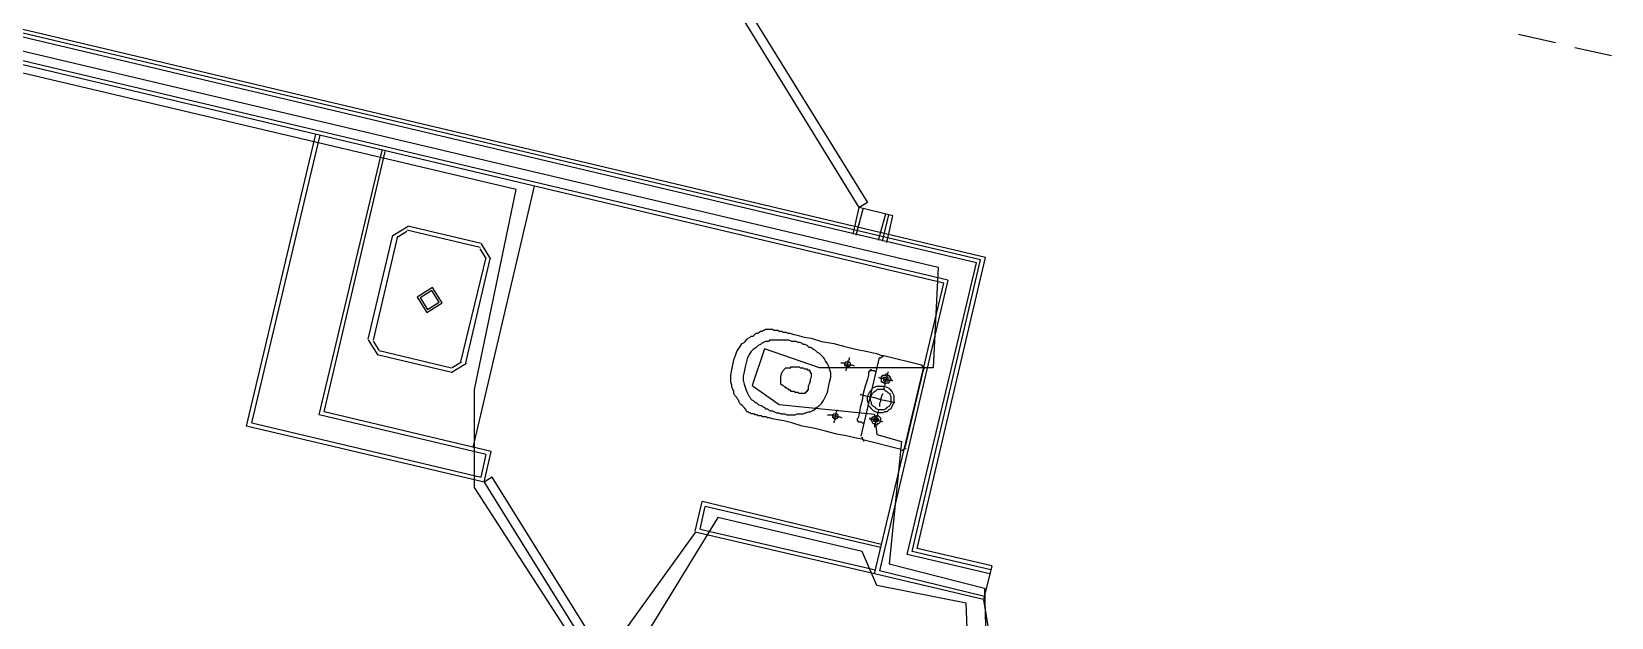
# Model space of a CAD drawing. Header units: feet. Extents: x -84 to 198, y -22 to 181.
# Drawn here: x 44.01 to 64.68, y 44.54 to 52.2 of the extents above; entities that cross this region are included whole.
import ezdxf

# ---------------------------------------------------------------- set-up
doc = ezdxf.new("R2010")
doc.units = ezdxf.units.FT
for name, color, linetype in [('A-AREA-COMUN', 252, 'CONTINUOUS'), ('A-AREA-UNIDAD', 30, 'CONTINUOUS'), ('A-LINEA', 7, 'CONTINUOUS')]:
    doc.layers.add(name, color=color, linetype=linetype)

msp = doc.modelspace()

# ---------------------------------------------------------------- linework, layer by layer
at = {"layer": 'A-AREA-COMUN'}
msp.add_lwpolyline([(28.768, 55.52), (55.872, 49.12), (55.808, 47.8044), (54.32, 47.8044), (53.6, 48.0533), (53.44, 47.5733), (53.792, 47.3244), (55.04, 47.2), (55.072, 46.9333), (55.392, 46.8444), (55.232, 45.2444), (56.48, 44.9244), (56.512, 43.6089)], dxfattribs=at)
at = {"layer": 'A-AREA-UNIDAD'}
for points in [[(51.072, 44.2844), (49.808, 46.24), (49.808, 47.52), (50.352, 50.1333), (28.64, 55.2533), (28.608, 56.2489), (29.248, 58.9333), (15.552, 62.1689), (14.72, 62.2044), (14.368, 65.8489), (13.92, 65.92), (14.208, 62.3289), (13.872, 62.2933), (15.008, 53.8844), (16.512, 47.1289), (18.56, 40.48)], [(56.288, 43.52), (56.24, 44.7289), (55.072, 44.96), (54.88, 45.4044), (52.992, 45.8489), (52.032, 44.2844)]]:
    msp.add_lwpolyline(points, dxfattribs=at)
at = {"layer": 'A-LINEA'}
for p, q in [((56.3733, 49.1778), (28.9867, 55.6444)), ((56.4267, 49.2178), (29.0533, 55.6844)), ((56.4933, 49.2444), (29.12, 55.7244)), ((55.9467, 48.9111), (28.56, 55.3911)), ((56, 48.9511), (28.6267, 55.4311)), ((63.4667, 52.1644), (63.9467, 52.0578)), ((64.2, 51.9911), (64.68, 51.8844)), ((46.8267, 47.0444), (47.7333, 50.8578)), ((46.8933, 47.0844), (47.7867, 50.8444)), ((47.7733, 47.1911), (48.6, 50.6444)), ((47.84, 47.2311), (48.64, 50.6311)), ((50.5867, 50.1778), (49.7867, 46.7644)), ((54.76, 49.5511), (54.84, 49.8978)), ((54.8, 49.5378), (54.8933, 49.8844)), ((55.28, 49.7911), (54.84, 49.8978)), ((55.0933, 49.4711), (55.1867, 49.8178)), ((48.9384, 49.6533), (48.7378, 49.5295)), ((49.88, 49.3778), (48.92, 49.6044)), ((49.8933, 49.4311), (48.9333, 49.6578)), ((55.1467, 49.4578), (55.2267, 49.8044)), ((55.2, 49.4444), (55.28, 49.7911)), ((48.7333, 49.5378), (48.4133, 48.1778)), ((48.8, 49.5244), (48.48, 48.1644)), ((48.923, 49.5884), (48.8027, 49.5141)), ((50.0222, 49.2261), (49.8984, 49.4266)), ((49.6267, 47.8844), (49.96, 49.2444)), ((49.6933, 47.8711), (50.0133, 49.2311)), ((49.9573, 49.2414), (49.883, 49.3618)), ((55.5333, 45.4044), (56.4267, 49.2178)), ((55.6, 45.4444), (56.4933, 49.2444)), ((55.4667, 45.3644), (56.3733, 49.1778)), ((55.04, 45.1111), (55.9467, 48.9111)), ((56, 48.9511), (55.1067, 45.1511)), ((48.4178, 48.1695), (48.5416, 47.9689)), ((48.4827, 48.1541), (48.557, 48.0338)), ((48.5333, 47.9778), (49.4933, 47.7511)), ((48.56, 48.0311), (49.5067, 47.8044)), ((55.1641, 47.9632), (55.1079, 47.9285)), ((55.16, 47.9644), (55.6533, 47.8444)), ((49.5016, 47.7423), (49.7022, 47.8661)), ((49.517, 47.8071), (49.6373, 47.8814)), ((54.8667, 46.9111), (55.1067, 47.9378)), ((55.68, 47.7911), (55.44, 46.7778)), ((55.6921, 47.787), (55.6574, 47.8432)), ((49.96, 46.6711), (47.7733, 47.1911)), ((50.0267, 46.7111), (47.84, 47.2311)), ((49.9333, 46.3111), (46.8267, 47.0444)), ((46.8933, 47.0844), (49.8933, 46.3778)), ((49.9333, 46.3111), (50.0267, 46.7111)), ((54.8679, 46.9019), (54.9026, 46.8457)), ((55.3867, 46.7378), (54.9067, 46.8578)), ((55.3959, 46.7257), (55.4521, 46.7604)), ((49.8933, 46.3778), (49.96, 46.6711)), ((52.6933, 45.6711), (52.7867, 46.0578)), ((52.76, 45.6978), (52.8267, 45.9911)), ((55.1333, 45.4978), (52.7867, 46.0578)), ((55.12, 45.4578), (52.8267, 45.9911)), ((52.76, 45.6978), (55.0533, 45.1644)), ((51.4284, 43.8935), (52.6972, 45.6522)), ((55.04, 45.1111), (52.6933, 45.6578)), ((56.5467, 45.1111), (55.4667, 45.3644)), ((56.56, 45.1644), (55.5333, 45.4044)), ((56.5733, 45.2178), (55.6, 45.4444)), ((56.4667, 44.7778), (55.04, 45.1111)), ((56.48, 44.8178), (55.1067, 45.1511)), ((56.5733, 45.2178), (56.4667, 44.7778)), ((56.4674, 44.77), (56.8371, 42.5075))]:
    msp.add_line(p, q, dxfattribs=at)
for points in [[(54.84, 49.8978), (53.2667, 52.4578), (53.36, 52.5244), (54.9467, 49.9644), (54.84, 49.8978)], [(49.2584, 48.8533), (49.0578, 48.7295), (49.1816, 48.5289), (49.3822, 48.6527), (49.2584, 48.8533)], [(49.2492, 48.8144), (49.0967, 48.7203), (49.1908, 48.5678), (49.3433, 48.6619), (49.2492, 48.8144)], [(54.9067, 46.8578), (54.88, 46.8711), (54.8, 46.8844), (54.6933, 46.9111), (54.5467, 46.9378), (54.4, 46.9778), (54.24, 47.0178), (54.0933, 47.0444), (53.96, 47.0844), (53.8533, 47.1111), (53.7733, 47.1244), (53.7067, 47.1378), (53.6667, 47.1511), (53.64, 47.1511), (53.6267, 47.1644), (53.6133, 47.1644), (53.6, 47.1644), (53.5867, 47.1644), (53.5733, 47.1644), (53.56, 47.1778), (53.5467, 47.1778), (53.5333, 47.1778), (53.52, 47.1778), (53.5067, 47.1911), (53.4933, 47.1911), (53.48, 47.1911), (53.4667, 47.2044), (53.4533, 47.2044), (53.4267, 47.2044), (53.4133, 47.2178), (53.4, 47.2178), (53.3867, 47.2311), (53.3733, 47.2311), (53.36, 47.2444), (53.36, 47.2578), (53.3467, 47.2711), (53.3333, 47.2844), (53.32, 47.2978), (53.3067, 47.3111), (53.2933, 47.3244), (53.28, 47.3378), (53.2667, 47.3644), (53.2667, 47.3778), (53.2533, 47.3911), (53.24, 47.4178), (53.2267, 47.4311), (53.2133, 47.4444), (53.2, 47.4711), (53.2, 47.4978), (53.1867, 47.5244), (53.1733, 47.5511), (53.1733, 47.5778), (53.16, 47.6178), (53.16, 47.6578), (53.16, 47.7111), (53.1733, 47.7778), (53.1867, 47.8444), (53.2, 47.9111), (53.2267, 47.9778), (53.24, 48.0178), (53.2667, 48.0578), (53.2933, 48.0978), (53.3067, 48.1244), (53.3333, 48.1378), (53.3467, 48.1511), (53.3733, 48.1778), (53.3867, 48.1911), (53.4133, 48.2044), (53.4267, 48.2178), (53.4533, 48.2178), (53.4667, 48.2311), (53.48, 48.2444), (53.4933, 48.2578), (53.52, 48.2578), (53.5333, 48.2711), (53.5467, 48.2844), (53.5733, 48.2844), (53.5867, 48.2978), (53.6, 48.2978), (53.6133, 48.3111), (53.6267, 48.3111), (53.6533, 48.3111), (53.6667, 48.3111), (53.68, 48.3111), (53.6933, 48.3111), (53.7067, 48.3111), (53.72, 48.2978), (53.7333, 48.2978), (53.7467, 48.2978), (53.7733, 48.2978), (53.7867, 48.2844), (53.8, 48.2844), (53.8133, 48.2844), (53.8267, 48.2844), (53.84, 48.2711), (53.8533, 48.2711), (53.8667, 48.2711), (53.88, 48.2711), (53.9067, 48.2578), (53.9333, 48.2578), (53.9733, 48.2444), (54.0267, 48.2311), (54.12, 48.2044), (54.2133, 48.1911), (54.3467, 48.1511), (54.5067, 48.1244), (54.6533, 48.0844), (54.8133, 48.0444), (54.9467, 48.0178), (55.0667, 47.9911), (55.1333, 47.9644), (55.16, 47.9644)], [(54.44, 47.5511), (54.4533, 47.6178), (54.4667, 47.6844), (54.4667, 47.7378), (54.4533, 47.7911), (54.44, 47.8311), (54.4267, 47.8578), (54.4, 47.8978), (54.3867, 47.9244), (54.3733, 47.9378), (54.3467, 47.9644), (54.3333, 47.9778), (54.32, 47.9911), (54.2933, 48.0044), (54.28, 48.0178), (54.2667, 48.0311), (54.24, 48.0444), (54.2267, 48.0578), (54.2133, 48.0711), (54.1867, 48.0711), (54.1733, 48.0844), (54.16, 48.0978), (54.1333, 48.1111), (54.1067, 48.1111), (54.0933, 48.1244), (54.0667, 48.1378), (54.04, 48.1378), (54.0133, 48.1511), (53.9867, 48.1511), (53.96, 48.1511), (53.92, 48.1644), (53.8933, 48.1644), (53.8667, 48.1644), (53.8533, 48.1644), (53.8267, 48.1644), (53.8, 48.1644), (53.7867, 48.1644), (53.76, 48.1644), (53.7467, 48.1644), (53.72, 48.1644), (53.7067, 48.1644), (53.68, 48.1644), (53.6667, 48.1644), (53.6533, 48.1511), (53.6267, 48.1511), (53.6133, 48.1511), (53.5867, 48.1378), (53.56, 48.1244), (53.5467, 48.1111), (53.52, 48.0978), (53.4933, 48.0711), (53.4533, 48.0444), (53.4267, 48.0178), (53.4, 47.9778), (53.3733, 47.9244), (53.36, 47.8711), (53.3467, 47.8178), (53.3333, 47.7511), (53.32, 47.6978), (53.32, 47.6444), (53.3333, 47.5911), (53.3467, 47.5511), (53.36, 47.5111), (53.3733, 47.4844), (53.3867, 47.4578), (53.4, 47.4311), (53.4133, 47.4178), (53.4267, 47.3911), (53.4533, 47.3778), (53.4667, 47.3644), (53.48, 47.3511), (53.4933, 47.3511), (53.5067, 47.3378), (53.52, 47.3244), (53.5467, 47.3111), (53.56, 47.3111), (53.5733, 47.2978), (53.6, 47.2844), (53.6133, 47.2711), (53.64, 47.2711), (53.6533, 47.2578), (53.68, 47.2444), (53.7067, 47.2444), (53.7333, 47.2311), (53.76, 47.2178), (53.7867, 47.2178), (53.8133, 47.2044), (53.84, 47.2044), (53.8667, 47.2044), (53.8933, 47.1911), (53.92, 47.1911), (53.9333, 47.1911), (53.96, 47.1911), (53.9867, 47.1911), (54, 47.1911), (54.0267, 47.2044), (54.04, 47.2044), (54.0667, 47.2044), (54.08, 47.2044), (54.1067, 47.2044), (54.1333, 47.2178), (54.1467, 47.2178), (54.1733, 47.2311), (54.2, 47.2311), (54.2267, 47.2444), (54.2533, 47.2578), (54.28, 47.2844), (54.32, 47.3111), (54.3467, 47.3378), (54.3733, 47.3778), (54.4, 47.4311), (54.4267, 47.4844), (54.44, 47.5511)], [(54.1733, 47.5111), (54.16, 47.5111), (54.16, 47.4978), (54.1467, 47.4978), (54.1467, 47.4844), (54.1333, 47.4844), (54.1333, 47.4711), (54.12, 47.4711), (54.1067, 47.4711), (54.0933, 47.4711), (54.08, 47.4711), (54.0667, 47.4711), (54.0533, 47.4711), (54.04, 47.4844), (54.0267, 47.4844), (54.0133, 47.4844), (54, 47.4844), (53.9867, 47.4978), (53.9733, 47.4978), (53.96, 47.4978), (53.9467, 47.4978), (53.9467, 47.5111), (53.9333, 47.5111), (53.92, 47.5111), (53.92, 47.5244), (53.9067, 47.5244), (53.8933, 47.5378), (53.88, 47.5378), (53.88, 47.5511), (53.8667, 47.5511), (53.8533, 47.5644), (53.84, 47.5778), (53.8267, 47.5778), (53.8133, 47.5911), (53.8133, 47.6178), (53.8133, 47.6311), (53.8133, 47.6711), (53.8133, 47.6978), (53.8267, 47.7378), (53.84, 47.7644), (53.8533, 47.7778), (53.8667, 47.7911), (53.88, 47.8044), (53.8933, 47.8044), (53.9067, 47.8044), (53.92, 47.8044), (53.9333, 47.8044), (53.9467, 47.8044), (53.9467, 47.8178), (53.96, 47.8178), (53.9733, 47.8178), (53.9867, 47.8178), (54, 47.8178), (54.0133, 47.8178), (54.0267, 47.8178), (54.04, 47.8178), (54.0533, 47.8178), (54.0667, 47.8044), (54.08, 47.8044), (54.0933, 47.8044), (54.1067, 47.8044), (54.12, 47.7911), (54.1333, 47.7911), (54.1467, 47.7911), (54.16, 47.7911), (54.16, 47.7778), (54.1733, 47.7778), (54.1867, 47.7778), (54.1867, 47.7644), (54.2, 47.7644), (54.2, 47.7511), (54.2, 47.7378), (54.2133, 47.7378), (54.2133, 47.7244), (54.2133, 47.7111), (54.2133, 47.6844), (54.2, 47.6578), (54.2, 47.6311), (54.1867, 47.5911), (54.1733, 47.5644), (54.1733, 47.5378), (54.1733, 47.5111)], [(54.6, 47.8711), (54.6133, 47.8711), (54.64, 47.8711), (54.6667, 47.8578), (54.6933, 47.8444), (54.7333, 47.8444), (54.7467, 47.8444), (54.7733, 47.8311)], [(54.6533, 47.8578), (54.6533, 47.8711), (54.6667, 47.8844), (54.68, 47.8844), (54.6933, 47.8844), (54.7067, 47.8844), (54.72, 47.8711), (54.72, 47.8578), (54.72, 47.8444), (54.72, 47.8311), (54.7067, 47.8311), (54.7067, 47.8178), (54.6933, 47.8178), (54.68, 47.8178), (54.6667, 47.8311), (54.6533, 47.8311), (54.6533, 47.8444), (54.6533, 47.8578)], [(54.7067, 47.9378), (54.7067, 47.9111), (54.6933, 47.8978), (54.6933, 47.8711), (54.68, 47.8311), (54.68, 47.8044), (54.6667, 47.7778), (54.6667, 47.7644)], [(55.0667, 47.7511), (55.0533, 47.7511), (55.04, 47.7644), (55.0267, 47.7644), (55.0133, 47.7644), (55, 47.7644), (55, 47.7778), (54.9867, 47.7778), (54.9733, 47.7644), (54.9733, 47.7511), (54.96, 47.7511), (54.96, 47.7111), (54.9467, 47.6578), (54.92, 47.5644), (54.8933, 47.4711), (54.88, 47.3778), (54.8533, 47.2844), (54.84, 47.2044), (54.8267, 47.1511), (54.8133, 47.1378), (54.8133, 47.1244), (54.8133, 47.1111), (54.8267, 47.1111), (54.8267, 47.0978), (54.84, 47.0978), (54.8533, 47.0978), (54.8667, 47.0978), (54.88, 47.0844), (54.8933, 47.0844), (54.9067, 47.0844)], [(55.2133, 47.7511), (55.2133, 47.7378), (55.2, 47.7111), (55.2, 47.6844), (55.1867, 47.6578), (55.1733, 47.6178), (55.1733, 47.5778), (55.16, 47.5511), (55.16, 47.5244)], [(54.9467, 47.4311), (54.96, 47.4578), (54.9733, 47.4844), (55, 47.5111), (55.0133, 47.5378), (55.04, 47.5511), (55.0667, 47.5644), (55.1067, 47.5644), (55.1333, 47.5644), (55.16, 47.5644), (55.2, 47.5511), (55.2267, 47.5378), (55.24, 47.5244), (55.2667, 47.4978), (55.28, 47.4711), (55.2933, 47.4444), (55.2933, 47.4178), (55.2933, 47.3778), (55.2933, 47.3511), (55.28, 47.3244), (55.2667, 47.2978), (55.2533, 47.2711), (55.2267, 47.2578), (55.2, 47.2311), (55.1733, 47.2311), (55.1467, 47.2178), (55.12, 47.2178), (55.08, 47.2178), (55.0533, 47.2311), (55.0267, 47.2444), (55, 47.2711), (54.9867, 47.2844), (54.96, 47.3111), (54.96, 47.3378), (54.9467, 47.3778), (54.9467, 47.4044), (54.9467, 47.4311)], [(55.0933, 47.6844), (55.12, 47.6711), (55.1467, 47.6711), (55.1733, 47.6578), (55.2, 47.6578), (55.2267, 47.6444), (55.2533, 47.6444), (55.2667, 47.6444), (55.28, 47.6311)], [(55.1333, 47.6711), (55.1333, 47.6844), (55.1333, 47.6978), (55.1467, 47.6978), (55.1467, 47.7111), (55.16, 47.7111), (55.1733, 47.7111), (55.1867, 47.7111), (55.1867, 47.7244), (55.2, 47.7111), (55.2133, 47.7111), (55.2267, 47.7111), (55.2267, 47.6978), (55.24, 47.6978), (55.24, 47.6844), (55.24, 47.6711), (55.2533, 47.6711), (55.2533, 47.6578), (55.24, 47.6444), (55.24, 47.6311), (55.2267, 47.6178), (55.2267, 47.6044), (55.2133, 47.6044), (55.2, 47.6044), (55.1867, 47.6044), (55.1733, 47.6044), (55.16, 47.6044), (55.1467, 47.6178), (55.1333, 47.6178), (55.1333, 47.6311), (55.1333, 47.6444), (55.1333, 47.6578), (55.1333, 47.6711)], [(55.16, 47.6711), (55.16, 47.6844), (55.1733, 47.6844), (55.1867, 47.6844), (55.2, 47.6844), (55.2133, 47.6844), (55.2133, 47.6711), (55.2133, 47.6578), (55.2133, 47.6444), (55.2133, 47.6311), (55.2, 47.6311), (55.1867, 47.6311), (55.1733, 47.6311), (55.16, 47.6311), (55.16, 47.6444), (55.16, 47.6578), (55.16, 47.6711)], [(54.8533, 47.4578), (54.8667, 47.4578), (54.9067, 47.4444), (54.9733, 47.4311), (55.04, 47.4178), (55.12, 47.3911), (55.1867, 47.3778), (55.2533, 47.3644), (55.2933, 47.3511), (55.3067, 47.3511)], [(54.9867, 47.4178), (55, 47.4444), (55.0133, 47.4711), (55.0267, 47.4844), (55.04, 47.4978), (55.0667, 47.5111), (55.08, 47.5244), (55.1067, 47.5244), (55.1333, 47.5244), (55.16, 47.5244), (55.1733, 47.5111), (55.2, 47.4978), (55.2133, 47.4844), (55.24, 47.4711), (55.24, 47.4578), (55.2533, 47.4311), (55.2533, 47.4044), (55.2533, 47.3778), (55.2533, 47.3644), (55.2533, 47.3378), (55.24, 47.3111), (55.2267, 47.2978), (55.2, 47.2844), (55.1867, 47.2711), (55.16, 47.2578), (55.1467, 47.2578), (55.12, 47.2578), (55.0933, 47.2578), (55.0667, 47.2711), (55.0533, 47.2844), (55.0267, 47.2978), (55.0133, 47.3111), (55, 47.3244), (55, 47.3511), (54.9867, 47.3778), (54.9867, 47.4044), (54.9867, 47.4178)], [(55.1467, 47.4711), (55.1467, 47.4578), (55.1333, 47.4444), (55.1333, 47.4311), (55.12, 47.3911), (55.12, 47.3644), (55.1067, 47.3378), (55.1067, 47.3111), (55.1067, 47.2978)], [(54.4267, 47.1911), (54.44, 47.1911), (54.4533, 47.1911), (54.48, 47.1911), (54.5067, 47.1778), (54.5333, 47.1778), (54.5733, 47.1644), (54.5867, 47.1644), (54.6133, 47.1511)], [(54.4933, 47.1778), (54.4933, 47.1911), (54.5067, 47.2044), (54.52, 47.2044), (54.5333, 47.2044), (54.5467, 47.2044), (54.56, 47.1911), (54.56, 47.1778), (54.56, 47.1644), (54.56, 47.1511), (54.5467, 47.1511), (54.5467, 47.1378), (54.5333, 47.1378), (54.52, 47.1378), (54.5067, 47.1378), (54.5067, 47.1511), (54.4933, 47.1511), (54.4933, 47.1644), (54.4933, 47.1778)], [(54.5467, 47.2578), (54.5467, 47.2444), (54.5333, 47.2178), (54.5333, 47.1911), (54.52, 47.1511), (54.52, 47.1244), (54.5067, 47.0978), (54.5067, 47.0844)], [(54.9733, 47.1511), (54.9733, 47.1378), (54.9867, 47.1378), (55.0133, 47.1378), (55.04, 47.1244), (55.0667, 47.1244), (55.1067, 47.1111), (55.12, 47.1111), (55.1467, 47.0978)], [(55, 47.1378), (55, 47.1511), (55.0133, 47.1511), (55.0133, 47.1644), (55.0267, 47.1644), (55.04, 47.1778), (55.0533, 47.1778), (55.0667, 47.1778), (55.08, 47.1778), (55.0933, 47.1778), (55.1067, 47.1644), (55.12, 47.1511), (55.12, 47.1378), (55.12, 47.1244), (55.12, 47.1111), (55.12, 47.0978), (55.1067, 47.0844), (55.0933, 47.0711), (55.08, 47.0711), (55.0667, 47.0578), (55.0533, 47.0578), (55.04, 47.0711), (55.0267, 47.0711), (55.0133, 47.0844), (55.0133, 47.0978), (55, 47.1111), (55, 47.1244), (55, 47.1378)], [(55.0267, 47.1244), (55.0267, 47.1378), (55.04, 47.1378), (55.04, 47.1511), (55.0533, 47.1511), (55.0667, 47.1511), (55.08, 47.1511), (55.08, 47.1378), (55.0933, 47.1378), (55.0933, 47.1244), (55.0933, 47.1111), (55.08, 47.1111), (55.08, 47.0978), (55.0667, 47.0978), (55.0533, 47.0978), (55.04, 47.0978), (55.0267, 47.1111), (55.0267, 47.1244)], [(55.0933, 47.2444), (55.08, 47.2178), (55.08, 47.1911), (55.0667, 47.1511), (55.0667, 47.1244), (55.0533, 47.0844), (55.04, 47.0578), (55.04, 47.0311)], [(49.9333, 46.3111), (51.4267, 43.9111), (51.5333, 43.9778), (50.04, 46.3778), (49.9333, 46.3111)]]:
    msp.add_lwpolyline(points, dxfattribs=at)

doc.saveas('drawing.dxf')
